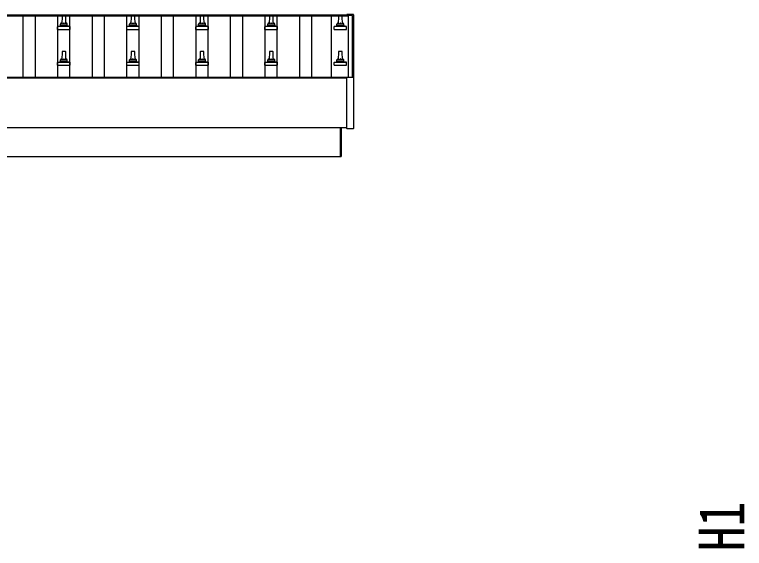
# Model space of a CAD drawing. Units: millimetres, scale not verified. Extents: x -16820 to 16820, y -11880 to 11880.
# Drawn here: x -7456 to -5344, y -1169 to 374 of the extents above; entities that cross this region are included whole.
import ezdxf
from ezdxf.enums import TextEntityAlignment as Align

# ---------------------------------------------------------------- set-up
doc = ezdxf.new("R2010")
doc.units = ezdxf.units.MM
doc.header["$LTSCALE"] = 50
for name, color, linetype in [('0-4_YKK_13', 4, 'Continuous'), ('0-5_YKK_A1', 4, 'Continuous'), ('0-6_YKK_D', 6, 'Continuous')]:
    doc.layers.add(name, color=color, linetype=linetype)
doc.styles.add('ＭＳ ゴシック', font='')
doc.styles.get('ＭＳ ゴシック').set_extended_font_data('MS Gothic')

msp = doc.modelspace()

# ---------------------------------------------------------------- linework, layer by layer
at = {"layer": '0-4_YKK_13'}
for p, q in [((-7318.69, 370.12), (-7319.42, 346.59)), ((-7309.15, 371.09), (-7317.69, 371.09)), ((-7307.42, 346.59), (-7308.15, 370.12)), ((-7118.69, 370.12), (-7119.42, 346.59)), ((-7109.15, 371.09), (-7117.69, 371.09)), ((-7107.42, 346.59), (-7108.15, 370.12)), ((-6918.69, 370.12), (-6919.42, 346.59)), ((-6909.15, 371.09), (-6917.69, 371.09)), ((-6907.42, 346.59), (-6908.15, 370.12)), ((-6718.69, 370.12), (-6719.42, 346.59)), ((-6709.15, 371.09), (-6717.69, 371.09)), ((-6707.42, 346.59), (-6708.15, 370.12)), ((-6518.69, 370.12), (-6519.42, 346.59)), ((-6509.15, 371.09), (-6517.69, 371.09)), ((-6507.42, 346.59), (-6508.15, 370.12)), ((-6495.12, 373.18), (-6495.12, 373.78)), ((-6495.12, 373.11), (-6495.12, 373.18)), ((-6476.12, 374.3), (-6494.12, 374.3)), ((-6475.12, 373.78), (-6475.12, 373.18)), ((-6475.12, 373.18), (-6475.12, 192.51)), ((-7331.67, 331.09), (-7331.67, 338.81)), ((-7295.55, 339.59), (-7331.29, 339.59)), ((-7330.91, 339.78), (-7324.19, 341.41)), ((-7303.04, 341.59), (-7323.8, 341.59)), ((-7323.42, 342.38), (-7323.42, 346.59)), ((-7304.42, 346.59), (-7322.42, 346.59)), ((-7303.42, 342.38), (-7303.42, 346.59)), ((-7295.94, 339.78), (-7302.66, 341.41)), ((-7295.17, 331.09), (-7295.17, 338.81)), ((-7131.67, 331.09), (-7131.67, 338.81)), ((-7095.55, 339.59), (-7131.29, 339.59)), ((-7130.91, 339.78), (-7124.19, 341.41)), ((-7103.04, 341.59), (-7123.8, 341.59)), ((-7123.42, 342.38), (-7123.42, 346.59)), ((-7104.42, 346.59), (-7122.42, 346.59)), ((-7103.42, 342.38), (-7103.42, 346.59)), ((-7095.94, 339.78), (-7102.66, 341.41)), ((-7095.17, 331.09), (-7095.17, 338.81)), ((-6931.67, 331.09), (-6931.67, 338.81)), ((-6895.55, 339.59), (-6931.29, 339.59)), ((-6930.91, 339.78), (-6924.19, 341.41)), ((-6903.04, 341.59), (-6923.8, 341.59)), ((-6923.42, 342.38), (-6923.42, 346.59)), ((-6904.42, 346.59), (-6922.42, 346.59)), ((-6903.42, 342.38), (-6903.42, 346.59)), ((-6895.94, 339.78), (-6902.66, 341.41)), ((-6895.17, 331.09), (-6895.17, 338.81)), ((-6731.67, 331.09), (-6731.67, 338.81)), ((-6695.55, 339.59), (-6731.29, 339.59)), ((-6730.91, 339.78), (-6724.19, 341.41)), ((-6703.04, 341.59), (-6723.8, 341.59)), ((-6723.42, 342.38), (-6723.42, 346.59)), ((-6704.42, 346.59), (-6722.42, 346.59)), ((-6703.42, 342.38), (-6703.42, 346.59)), ((-6695.94, 339.78), (-6702.66, 341.41)), ((-6695.17, 331.09), (-6695.17, 338.81)), ((-6531.67, 331.09), (-6531.67, 338.81)), ((-6495.55, 339.59), (-6531.29, 339.59)), ((-6530.91, 339.78), (-6524.19, 341.41)), ((-6503.04, 341.59), (-6523.8, 341.59)), ((-6523.42, 342.38), (-6523.42, 346.59)), ((-6504.42, 346.59), (-6522.42, 346.59)), ((-6503.42, 342.38), (-6503.42, 346.59)), ((-6495.94, 339.78), (-6502.66, 341.41)), ((-6495.17, 331.09), (-6495.17, 338.81)), ((-7331.67, 331.09), (-7295.17, 331.09)), ((-7131.67, 331.09), (-7095.17, 331.09)), ((-6931.67, 331.09), (-6895.17, 331.09)), ((-6731.67, 331.09), (-6695.17, 331.09)), ((-6531.67, 331.09), (-6495.17, 331.09)), ((-7318.69, 266.79), (-7319.42, 243.26)), ((-7309.15, 267.76), (-7317.69, 267.76)), ((-7307.42, 243.26), (-7308.15, 266.79)), ((-7118.69, 266.79), (-7119.42, 243.26)), ((-7109.15, 267.76), (-7117.69, 267.76)), ((-7107.42, 243.26), (-7108.15, 266.79)), ((-6918.69, 266.79), (-6919.42, 243.26)), ((-6909.15, 267.76), (-6917.69, 267.76)), ((-6907.42, 243.26), (-6908.15, 266.79)), ((-6718.69, 266.79), (-6719.42, 243.26)), ((-6709.15, 267.76), (-6717.69, 267.76)), ((-6707.42, 243.26), (-6708.15, 266.79)), ((-6518.69, 266.79), (-6519.42, 243.26)), ((-6509.15, 267.76), (-6517.69, 267.76)), ((-6507.42, 243.26), (-6508.15, 266.79)), ((-7331.67, 227.76), (-7331.67, 235.47)), ((-7295.55, 236.26), (-7331.29, 236.26)), ((-7330.91, 236.45), (-7324.19, 238.08)), ((-7303.04, 238.26), (-7323.8, 238.26)), ((-7323.42, 239.05), (-7323.42, 243.26)), ((-7304.42, 243.26), (-7322.42, 243.26)), ((-7303.42, 239.05), (-7303.42, 243.26)), ((-7295.94, 236.45), (-7302.66, 238.08)), ((-7295.17, 227.76), (-7295.17, 235.47)), ((-7131.67, 227.76), (-7131.67, 235.47)), ((-7095.55, 236.26), (-7131.29, 236.26)), ((-7130.91, 236.45), (-7124.19, 238.08)), ((-7103.04, 238.26), (-7123.8, 238.26)), ((-7123.42, 239.05), (-7123.42, 243.26)), ((-7104.42, 243.26), (-7122.42, 243.26)), ((-7103.42, 239.05), (-7103.42, 243.26)), ((-7095.94, 236.45), (-7102.66, 238.08)), ((-7095.17, 227.76), (-7095.17, 235.47)), ((-6931.67, 227.76), (-6931.67, 235.47)), ((-6895.55, 236.26), (-6931.29, 236.26)), ((-6930.91, 236.45), (-6924.19, 238.08)), ((-6903.04, 238.26), (-6923.8, 238.26)), ((-6923.42, 239.05), (-6923.42, 243.26)), ((-6904.42, 243.26), (-6922.42, 243.26)), ((-6903.42, 239.05), (-6903.42, 243.26)), ((-6895.94, 236.45), (-6902.66, 238.08)), ((-6895.17, 227.76), (-6895.17, 235.47)), ((-6731.67, 227.76), (-6731.67, 235.47)), ((-6695.55, 236.26), (-6731.29, 236.26)), ((-6730.91, 236.45), (-6724.19, 238.08)), ((-6703.04, 238.26), (-6723.8, 238.26)), ((-6723.42, 239.05), (-6723.42, 243.26)), ((-6704.42, 243.26), (-6722.42, 243.26)), ((-6703.42, 239.05), (-6703.42, 243.26)), ((-6695.94, 236.45), (-6702.66, 238.08)), ((-6695.17, 227.76), (-6695.17, 235.47)), ((-6531.67, 227.76), (-6531.67, 235.47)), ((-6495.55, 236.26), (-6531.29, 236.26)), ((-6530.91, 236.45), (-6524.19, 238.08)), ((-6503.04, 238.26), (-6523.8, 238.26)), ((-6523.42, 239.05), (-6523.42, 243.26)), ((-6504.42, 243.26), (-6522.42, 243.26)), ((-6503.42, 239.05), (-6503.42, 243.26)), ((-6495.94, 236.45), (-6502.66, 238.08)), ((-6495.17, 227.76), (-6495.17, 235.47)), ((-7331.67, 227.76), (-7295.17, 227.76)), ((-7131.67, 227.76), (-7095.17, 227.76)), ((-6931.67, 227.76), (-6895.17, 227.76)), ((-6731.67, 227.76), (-6695.17, 227.76)), ((-6531.67, 227.76), (-6495.17, 227.76)), ((-6495.12, 44.51), (-6495.12, 192.51)), ((-6494.62, 193.01), (-6494.12, 193.01)), ((-6494.12, 193.01), (-6476.12, 193.01)), ((-6476.12, 193.01), (-6475.62, 193.01)), ((-6475.12, 192.51), (-6475.12, 44.51)), ((-6513.42, -36.5), (-6513.42, 46.64)), ((-6511.42, 46.64), (-6511.42, -36.5)), ((-6475.62, 44.01), (-6494.62, 44.01)), ((-6513.42, -36.5), (-6511.42, -36.5))]:
    msp.add_line(p, q, dxfattribs=at)
for points in [[(-6494.12, 374.3), (-6494.31, 374.3), (-6494.48, 374.29), (-6494.62, 374.28), (-6494.69, 374.28), (-6494.75, 374.26), (-6494.84, 374.23), (-6494.97, 374.13), (-6495.07, 374), (-6495.07, 373.98)], [(-6475.12, 373.78), (-6475.15, 373.97), (-6475.23, 374.1), (-6475.32, 374.18), (-6475.4, 374.23), (-6475.48, 374.26), (-6475.53, 374.27), (-6475.57, 374.28), (-6475.61, 374.28), (-6475.8, 374.29), (-6475.98, 374.3), (-6476.12, 374.3)]]:
    msp.add_lwpolyline(points, dxfattribs=at)
for centre, radius, start, end in [((-7317.69, 370.09), 1, 90, 178.60509), ((-7309.15, 370.09), 1, 1.39491, 90), ((-7117.69, 370.09), 1, 90, 178.60509), ((-7109.15, 370.09), 1, 1.39491, 90), ((-6917.69, 370.09), 1, 90, 178.60509), ((-6909.15, 370.09), 1, 1.39491, 90), ((-6717.69, 370.09), 1, 90, 178.60509), ((-6709.15, 370.09), 1, 1.39491, 90), ((-6517.69, 370.09), 1, 90, 178.60509), ((-6509.15, 370.09), 1, 1.39491, 90), ((-6494.62, 373.78), 0.499, 156.4992, 179.99932), ((-7330.67, 338.81), 1, 103.62699, 180), ((-7324.42, 342.38), 1, 283.62699, 0), ((-7319.34, 345.96), 4.13, 90, 171.17633), ((-7322.42, 345.59), 1, 90, 180), ((-7310.09, 346.59), 4.83, 133.60282, 180), ((-7316.75, 346.59), 4.83, 0, 46.39718), ((-7307.51, 345.96), 4.13, 8.82367, 90), ((-7304.42, 345.59), 1, 0, 90), ((-7302.42, 342.38), 1, 180, 256.37301), ((-7296.17, 338.81), 1, 0, 76.37301), ((-7130.67, 338.81), 1, 103.62699, 180), ((-7124.42, 342.38), 1, 283.62699, 0), ((-7119.34, 345.96), 4.13, 90, 171.17633), ((-7122.42, 345.59), 1, 90, 180), ((-7110.09, 346.59), 4.83, 133.60282, 180), ((-7116.75, 346.59), 4.83, 0, 46.39718), ((-7107.51, 345.96), 4.13, 8.82367, 90), ((-7104.42, 345.59), 1, 0, 90), ((-7102.42, 342.38), 1, 180, 256.37301), ((-7096.17, 338.81), 1, 0, 76.37301), ((-6930.67, 338.81), 1, 103.62699, 180), ((-6924.42, 342.38), 1, 283.62699, 0), ((-6919.34, 345.96), 4.13, 90, 171.17633), ((-6922.42, 345.59), 1, 90, 180), ((-6910.09, 346.59), 4.83, 133.60282, 180), ((-6916.75, 346.59), 4.83, 0, 46.39718), ((-6907.51, 345.96), 4.13, 8.82367, 90), ((-6904.42, 345.59), 1, 0, 90), ((-6902.42, 342.38), 1, 180, 256.37301), ((-6896.17, 338.81), 1, 0, 76.37301), ((-6730.67, 338.81), 1, 103.62699, 180), ((-6724.42, 342.38), 1, 283.62699, 0), ((-6719.34, 345.96), 4.13, 90, 171.17633), ((-6722.42, 345.59), 1, 90, 180), ((-6710.09, 346.59), 4.83, 133.60282, 180), ((-6716.75, 346.59), 4.83, 0, 46.39718), ((-6707.51, 345.96), 4.13, 8.82367, 90), ((-6704.42, 345.59), 1, 0, 90), ((-6702.42, 342.38), 1, 180, 256.37301), ((-6696.17, 338.81), 1, 0, 76.37301), ((-6530.67, 338.81), 1, 103.62699, 180), ((-6524.42, 342.38), 1, 283.62699, 0), ((-6519.34, 345.96), 4.13, 90, 171.17633), ((-6522.42, 345.59), 1, 90, 180), ((-6510.09, 346.59), 4.83, 133.60282, 180), ((-6516.75, 346.59), 4.83, 0, 46.39718), ((-6507.51, 345.96), 4.13, 8.82367, 90), ((-6504.42, 345.59), 1, 0, 90), ((-6502.42, 342.38), 1, 180, 256.37301), ((-6496.17, 338.81), 1, 0, 76.37301), ((-7317.69, 266.76), 1, 90, 178.60509), ((-7309.15, 266.76), 1, 1.39491, 90), ((-7117.69, 266.76), 1, 90, 178.60509), ((-7109.15, 266.76), 1, 1.39491, 90), ((-6917.69, 266.76), 1, 90, 178.60509), ((-6909.15, 266.76), 1, 1.39491, 90), ((-6717.69, 266.76), 1, 90, 178.60509), ((-6709.15, 266.76), 1, 1.39491, 90), ((-6517.69, 266.76), 1, 90, 178.60509), ((-6509.15, 266.76), 1, 1.39491, 90), ((-7330.67, 235.47), 1, 103.62699, 180), ((-7324.42, 239.05), 1, 283.62699, 0), ((-7319.34, 242.63), 4.13, 90, 171.17633), ((-7322.42, 242.26), 1, 90, 180), ((-7310.09, 243.26), 4.83, 133.60282, 180), ((-7316.75, 243.26), 4.83, 0, 46.39718), ((-7307.51, 242.63), 4.13, 8.82367, 90), ((-7304.42, 242.26), 1, 0, 90), ((-7302.42, 239.05), 1, 180, 256.37301), ((-7296.17, 235.47), 1, 0, 76.37301), ((-7130.67, 235.47), 1, 103.62699, 180), ((-7124.42, 239.05), 1, 283.62699, 0), ((-7119.34, 242.63), 4.13, 90, 171.17633), ((-7122.42, 242.26), 1, 90, 180), ((-7110.09, 243.26), 4.83, 133.60282, 180), ((-7116.75, 243.26), 4.83, 0, 46.39718), ((-7107.51, 242.63), 4.13, 8.82367, 90), ((-7104.42, 242.26), 1, 0, 90), ((-7102.42, 239.05), 1, 180, 256.37301), ((-7096.17, 235.47), 1, 0, 76.37301), ((-6930.67, 235.47), 1, 103.62699, 180), ((-6924.42, 239.05), 1, 283.62699, 0), ((-6919.34, 242.63), 4.13, 90, 171.17633), ((-6922.42, 242.26), 1, 90, 180), ((-6910.09, 243.26), 4.83, 133.60282, 180), ((-6916.75, 243.26), 4.83, 0, 46.39718), ((-6907.51, 242.63), 4.13, 8.82367, 90), ((-6904.42, 242.26), 1, 0, 90), ((-6902.42, 239.05), 1, 180, 256.37301), ((-6896.17, 235.47), 1, 0, 76.37301), ((-6730.67, 235.47), 1, 103.62699, 180), ((-6724.42, 239.05), 1, 283.62699, 0), ((-6719.34, 242.63), 4.13, 90, 171.17633), ((-6722.42, 242.26), 1, 90, 180), ((-6710.09, 243.26), 4.83, 133.60282, 180), ((-6716.75, 243.26), 4.83, 0, 46.39718), ((-6707.51, 242.63), 4.13, 8.82367, 90), ((-6704.42, 242.26), 1, 0, 90), ((-6702.42, 239.05), 1, 180, 256.37301), ((-6696.17, 235.47), 1, 0, 76.37301), ((-6530.67, 235.47), 1, 103.62699, 180), ((-6524.42, 239.05), 1, 283.62699, 0), ((-6519.34, 242.63), 4.13, 90, 171.17633), ((-6522.42, 242.26), 1, 90, 180), ((-6510.09, 243.26), 4.83, 133.60282, 180), ((-6516.75, 243.26), 4.83, 0, 46.39718), ((-6507.51, 242.63), 4.13, 8.82367, 90), ((-6504.42, 242.26), 1, 0, 90), ((-6502.42, 239.05), 1, 180, 256.37301), ((-6496.17, 235.47), 1, 0, 76.37301), ((-6494.62, 192.51), 0.5, 90, 180), ((-6475.62, 192.51), 0.5, 0, 90), ((-6494.62, 44.51), 0.5, 180, 270), ((-6475.62, 44.51), 0.5, 270, 0)]:
    msp.add_arc(centre, radius, start, end, dxfattribs=at)
at = {"layer": '0-5_YKK_A1'}
for p, q in [((-6490.42, 369.53), (-8313.42, 369.53)), ((-6490.42, 373.11), (-8290.92, 373.11)), ((-7430.92, 193.07), (-7430.92, 369.53)), ((-7395.92, 193.07), (-7395.92, 369.53)), ((-7330.92, 193.07), (-7330.92, 369.53)), ((-7295.92, 193.07), (-7295.92, 369.53)), ((-7230.92, 193.07), (-7230.92, 369.53)), ((-7195.92, 193.07), (-7195.92, 369.53)), ((-7130.92, 193.07), (-7130.92, 369.53)), ((-7095.92, 193.07), (-7095.92, 369.53)), ((-7030.92, 193.07), (-7030.92, 369.53)), ((-6995.92, 193.07), (-6995.92, 369.53)), ((-6930.92, 193.07), (-6930.92, 369.53)), ((-6895.92, 193.07), (-6895.92, 369.53)), ((-6830.92, 193.07), (-6830.92, 369.53)), ((-6795.92, 193.07), (-6795.92, 369.53)), ((-6730.92, 193.07), (-6730.92, 369.53)), ((-6695.92, 193.07), (-6695.92, 369.53)), ((-6630.92, 193.07), (-6630.92, 369.53)), ((-6595.92, 193.07), (-6595.92, 369.53)), ((-6539.92, 369.53), (-6539.92, 193.07)), ((-6490.42, 373.11), (-6490.42, 369.53)), ((-6490.42, 372.15), (-6490.42, 193.01)), ((-6478.42, 372.15), (-6490.42, 372.15)), ((-6478.42, 193.01), (-6478.42, 372.15)), ((-8303.42, 193.07), (-6490.42, 193.07)), ((-8303.42, 191.51), (-6495.12, 191.51)), ((-6495.12, 46.64), (-8303.42, 46.64)), ((-8209.42, -36), (-6513.42, -36))]:
    msp.add_line(p, q, dxfattribs=at)

# ---------------------------------------------------------------- texts
at = {"layer": '0-6_YKK_D', "style": 'ＭＳ ゴシック', "width": 0.8}
msp.add_text('H1', height=132, rotation=90, dxfattribs=at).set_placement((-5304.8, -1177.79), align=Align.BOTTOM_LEFT)

doc.saveas('drawing.dxf')
